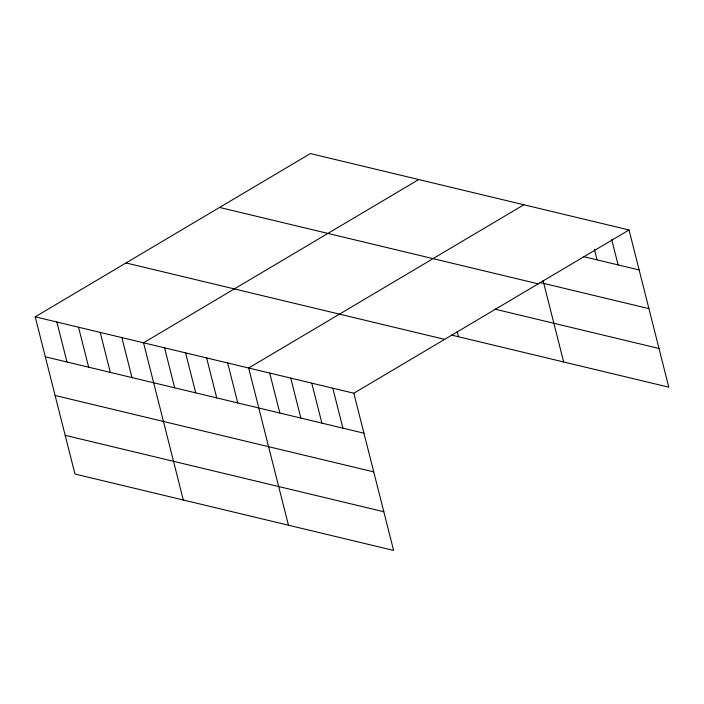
<?xml version="1.0" encoding="UTF-8"?>
<svg xmlns="http://www.w3.org/2000/svg" width="704" height="704" viewBox="0 0 704 704"><rect width="100%" height="100%" fill="white"/><g stroke="black" fill="none" stroke-linecap="round" stroke-linejoin="round"><path stroke-width="1.06" d="M35.2 316.818L353.83 393.228L393.606 550.431L74.976 474.021L35.2 316.818L310.394 153.569L629.024 229.979L668.8 387.182L451.282 335.025M418.722 179.546L143.537 342.795L183.313 499.998M523.873 204.758L248.679 368.007L288.464 525.219M353.83 393.228L629.024 229.979M583.405 256.59L639.135 269.958M539.572 282.418L648.93 308.642M219.578 207.442L538.208 283.853M494.982 309.162L659.014 348.498M126.016 262.944L444.646 339.354M45.311 356.796L363.942 433.198M55.106 395.481L373.736 471.891M65.19 435.336L383.821 511.746M611.714 239.659L618.103 264.906M594.414 249.348L597.08 259.864M543.004 280.368L563.649 361.97M457.213 331.663L458.506 336.75M332.798 388.186L342.918 428.155M311.775 383.143L321.886 423.113M290.743 378.101L300.854 418.07M269.711 373.05L279.831 413.028M227.656 362.965L237.767 402.943M206.624 357.922L216.735 397.901M185.592 352.88L195.712 392.858M164.56 347.838L174.68 387.816M121.871 337.603L131.982 377.573M100.197 332.402L110.317 372.381M78.531 327.21L88.651 367.18M56.866 322.01L66.986 361.988"/></g></svg>
